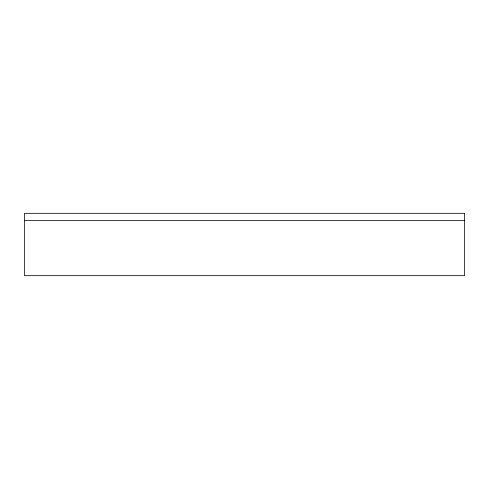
<?xml version="1.0" encoding="UTF-8"?>
<svg xmlns="http://www.w3.org/2000/svg" width="489" height="489" viewBox="0 0 489 489"><rect width="100%" height="100%" fill="white"/><g stroke="black" fill="none" stroke-linecap="round" stroke-linejoin="round"><path stroke-width="0.73" d="M24.45 220.661L464.55 220.661M464.55 213.326L24.45 213.326L24.45 275.674L464.55 275.674L464.55 213.326"/></g></svg>
